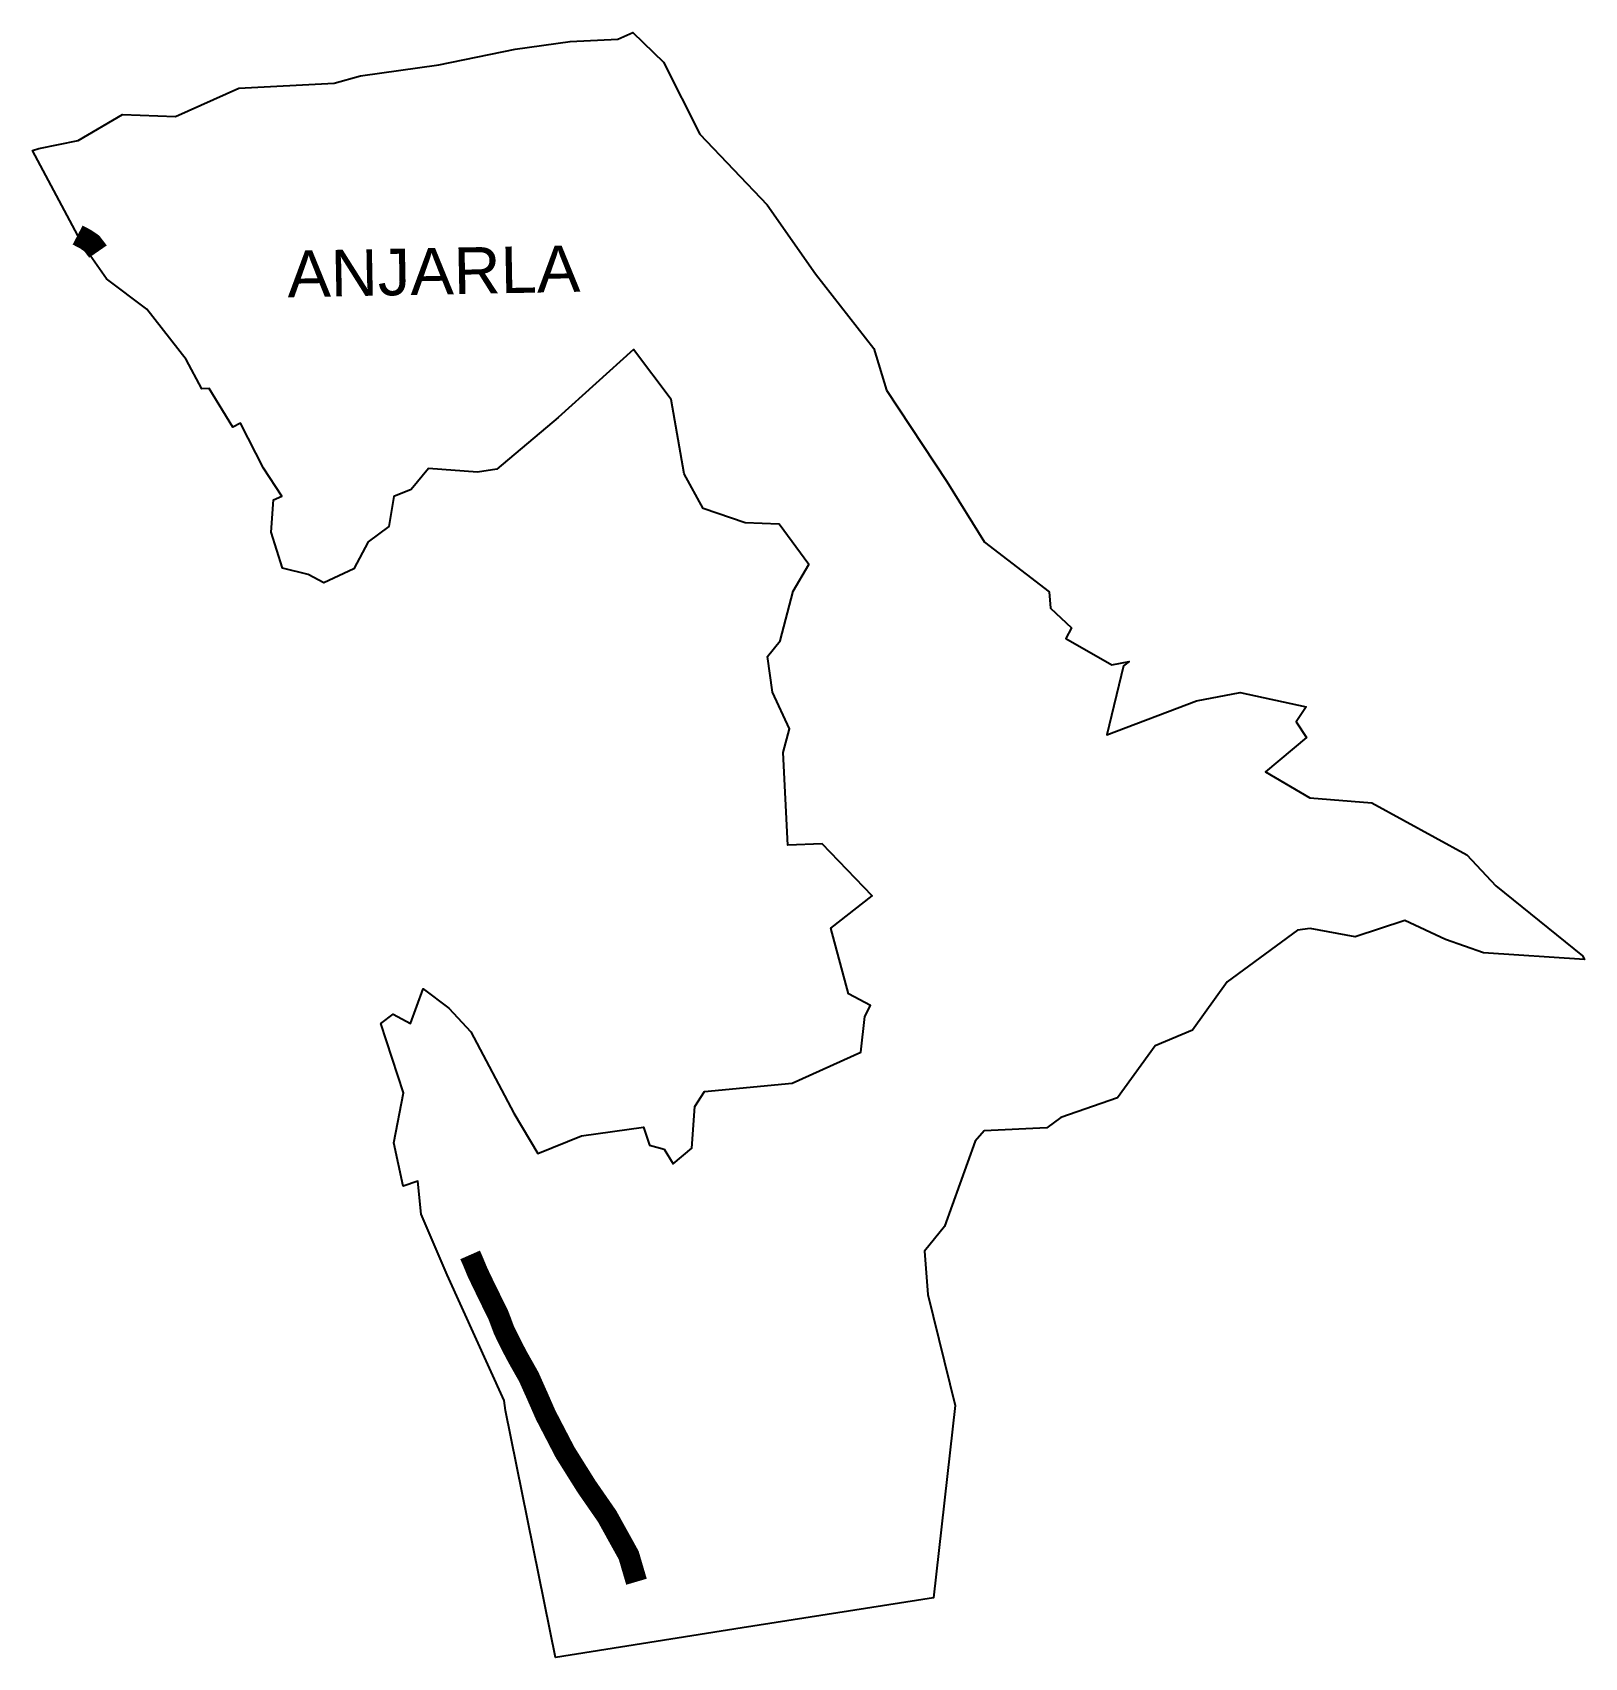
# Model space of a CAD drawing. Header units: metres. Extents: x 296205 to 299828, y 1973761 to 1977555.
import ezdxf

# ---------------------------------------------------------------- set-up
doc = ezdxf.new("R2010")
doc.units = ezdxf.units.M
doc.header["$MEASUREMENT"] = 0
doc.layers.add('ARTIFICIALLY PROTECTED', color=10, linetype='Continuous')
doc.layers.add('VILLAGE NAME', color=250, linetype='Continuous')
doc.styles.get("Standard").update_dxf_attribs({"font": 'simplex.shx'})

msp = doc.modelspace()

# ---------------------------------------------------------------- linework, layer by layer
at = {"color": 3, "flags": 128}
for points in [[(296312, 1977302.9), (296415.6, 1977363.8), (296539.4, 1977358.7), (296687.2, 1977425), (296909.6, 1977436.7), (296970.9, 1977453.6), (297154.1, 1977479.4), (297331.6, 1977515.8), (297460.2, 1977534), (297571.3, 1977539.4), (297606.9, 1977554.9), (297677.8, 1977485.4), (297762.9, 1977317.4), (297919.8, 1977152.3), (298032.7, 1976991.6), (298169.3, 1976817.4), (298198.4, 1976720.1), (298339.3, 1976506.4), (298427.3, 1976365.3), (298578.6, 1976249.4), (298581.2, 1976211), (298630.5, 1976165.2), (298617.4, 1976140.2), (298724.4, 1976078.7), (298765.5, 1976086.2), (298752.2, 1976076.3), (298712.7, 1975915.4), (298922.5, 1975994.7), (299023.9, 1976014.3), (299178.6, 1975980.9), (299155.2, 1975945.2), (299179.4, 1975908.9), (299083.7, 1975829.1), (299186.5, 1975768.2), (299331.3, 1975756.3), (299553.5, 1975635.3), (299621.3, 1975562.8), (299823.3, 1975399.4), (299828, 1975390.4), (299592.6, 1975406), (299503.3, 1975437.5), (299408.5, 1975481.9), (299292.3, 1975443.6), (299187.3, 1975462.7), (299158.3, 1975459.3), (298993.6, 1975338.5), (298913, 1975225.4), (298825.6, 1975189.3), (298737.9, 1975067.6), (298605.7, 1975022), (298573.3, 1974997.4), (298426.4, 1974990.9), (298405.6, 1974966.9), (298334.3, 1974767.3), (298287.7, 1974709.5), (298295.3, 1974608.3), (298359, 1974349.3), (298308.6, 1973900.4), (297861.6, 1973830.4), (297426, 1973761.1), (297309, 1974338), (297305.9, 1974361), (297173, 1974654.8), (297112.7, 1974795.8), (297105, 1974873.5), (297070.1, 1974861.9), (297048.7, 1974962.4), (297070.9, 1975079.3), (297018.2, 1975241.4), (297047.1, 1975263.3), (297087.9, 1975241), (297116.8, 1975322.3), (297177.3, 1975277.2), (297228.2, 1975222.1), (297328.7, 1975032), (297385.2, 1974937.8), (297486.8, 1974979), (297631.6, 1974999), (297645.3, 1974957.6), (297679.8, 1974948.1), (297700.5, 1974913.5), (297744, 1974950.4), (297751.2, 1975047.5), (297773.9, 1975082.4), (297978.7, 1975102.2), (298138.7, 1975174.4), (298148.5, 1975257.7), (298161.6, 1975283.2), (298110.2, 1975310.7), (298068.7, 1975463.9), (298165.2, 1975539.3), (298048.7, 1975660.5), (297968, 1975657.3), (297957.8, 1975874.3), (297972.4, 1975929.3), (297932.2, 1976014.7), (297920.8, 1976098), (297950.8, 1976134.6), (297980.7, 1976250.3), (298017.2, 1976312.9), (297948, 1976406.8), (297869.1, 1976410.2), (297770.9, 1976443.8), (297726.7, 1976524.9), (297696.1, 1976697.8), (297608, 1976814.6), (297432.2, 1976655.9), (297289.5, 1976535.1), (297244.3, 1976528.7), (297129.9, 1976536.6), (297088.8, 1976487.9), (297048.4, 1976471.5), (297036.9, 1976401.7), (296988.4, 1976365.9), (296955, 1976302.9), (296885.4, 1976270.4), (296848.9, 1976289.7), (296789.1, 1976304.1), (296762.6, 1976388.6), (296767.5, 1976464), (296787.5, 1976472.5), (296744.2, 1976538), (296690.9, 1976642.7), (296673, 1976633.8), (296618, 1976723.8), (296600.4, 1976723.1), (296564.2, 1976791.7), (296472.1, 1976908.9), (296378, 1976980.1), (296323.9, 1977057.2), (296205.3, 1977279), (296220.4, 1977283.9)], [(296220.4, 1977283.9), (296312, 1977302.9)]]:
    msp.add_lwpolyline(points, dxfattribs=at)
at = {"layer": 'ARTIFICIALLY PROTECTED', "flags": 128}
for points in [[(296310.6, 1977082, 50, 50, 0), (296329.2, 1977072.2, 50, 50, 0), (296339.1, 1977065.5, 50, 50, 0), (296343.6, 1977062.4, 50, 50, 0), (296357.1, 1977044.7, 50, 50, 0), (296358, 1977043.4, 0, 0, 0)], [(297226.8, 1974701.1, 50, 50, 0), (297232.6, 1974687.9, 50, 50, 0), (297244, 1974660.5, 50, 50, 0), (297258.9, 1974629.3, 50, 50, 0), (297268.1, 1974610.7, 50, 50, 0), (297279.2, 1974587.7, 50, 50, 0), (297293, 1974559.7, 50, 50, 0), (297300.1, 1974540.8, 50, 50, 0), (297305.8, 1974525.4, 50, 50, 0), (297323.8, 1974488.8, 50, 50, 0), (297338.2, 1974461.5, 50, 50, 0), (297363.9, 1974416, 50, 50, 0), (297384.7, 1974369.3, 50, 50, 0), (297403.3, 1974326.9, 50, 50, 0), (297448.4, 1974240.1, 50, 50, 0), (297498.1, 1974160.8, 50, 50, 0), (297546.8, 1974090.4, 50, 50, 0), (297557.7, 1974070.6, 50, 50, 0), (297597, 1973999.7, 50, 50, 0), (297615.1, 1973938, 0, 0, 0)]]:
    msp.add_lwpolyline(points, format="xyseb", dxfattribs=at)

# ---------------------------------------------------------------- texts
at = {"layer": 'VILLAGE NAME', "insert": (296798.9, 1977045.2), "char_height": 108.748, "attachment_point": 1, "rotation": 1.1028}
msp.add_mtext_dynamic_manual_height_columns('{\\fArial|b0|i0|c0|p34;ANJARLA}', width=1571.314, gutter_width=543.7, heights=[0], dxfattribs=at)

doc.saveas('drawing.dxf')
